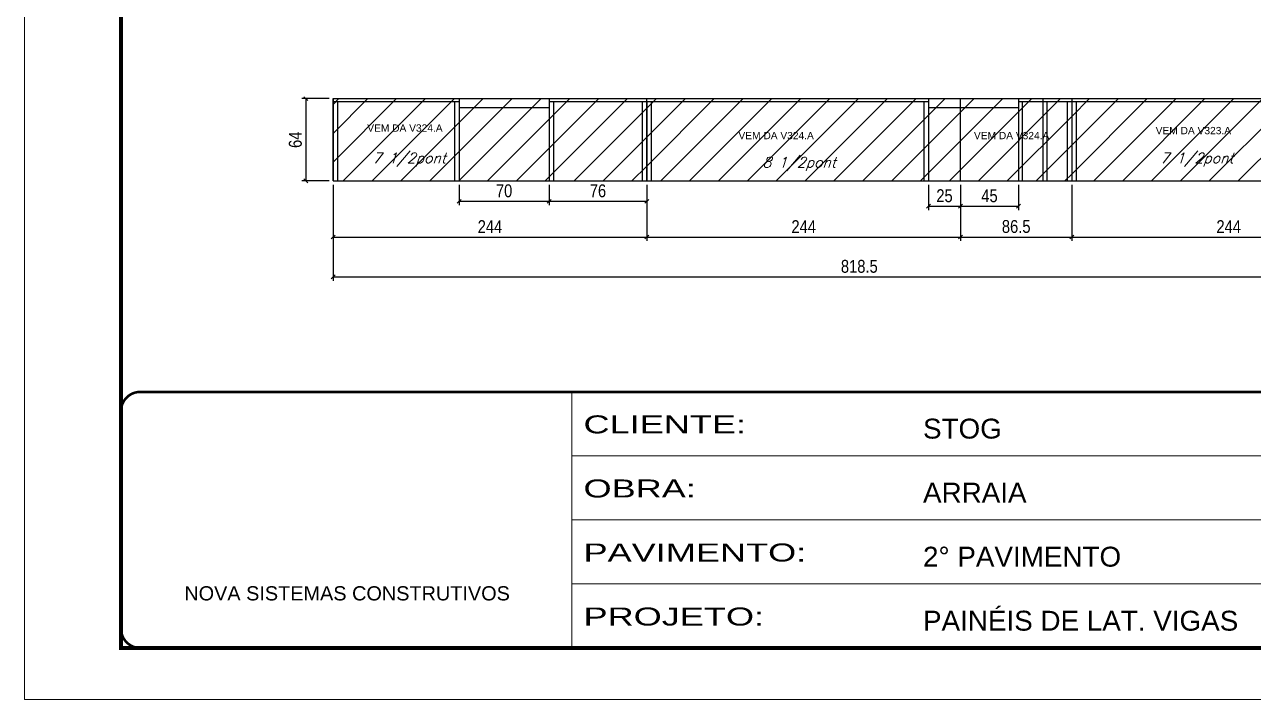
# Model space of a CAD drawing. Extents: x -3394 to 16474, y -5031 to 14397.
# Drawn here: x 7442 to 8398, y 6455 to 6980 of the extents above; entities that cross this region are included whole.
import ezdxf

# ---------------------------------------------------------------- set-up
doc = ezdxf.new("R2010")
doc.units = 0
doc.linetypes.add('CONTINUO', pattern=[0])
doc.linetypes.add('DASHED', pattern=[0.75, 0.5, -0.25])
doc.layers.get('0').update_dxf_attribs({"linetype": 'CONTINUOUS'})
doc.layers.get('Defpoints').update_dxf_attribs({"linetype": 'CONTINUOUS'})
for name, color, linetype in [('COTA', 241, 'CONTINUOUS'), ('NOMENCLATURA', 7, 'CONTINUOUS'), ('Painéis', 200, 'CONTINUOUS'), ('SARR_2.2x7', 40, 'CONTINUOUS'), ('SARR_3.5x7', 81, 'CONTINUOUS'), ('texto', 7, 'CONTINUOUS')]:
    doc.layers.add(name, color=color, linetype=linetype)
for name, color, linetype, lineweight in [('Folhas', 255, 'CONTINUOUS', 9), ('REAPROVEITAMENTO', 251, 'CONTINUOUS', 9), ('SARRAFO DE PRESSAO', 251, 'DASHED', 9)]:
    doc.layers.add(name, color=color, linetype=linetype, lineweight=lineweight)
doc.styles.add('ARIAL', font='arial.ttf')
doc.styles.add('COTA TECNICA', font='techl___.ttf', dxfattribs={"height": 10})
doc.styles.add('ROMANS', font='romans.shx')
doc.styles.add('Tecnologia', font='')
doc.styles.get('Tecnologia').set_extended_font_data('Forgotten Futurist')
doc.dimstyles.new('PAINEL', dxfattribs={"dimtxt": 10, "dimasz": 3, "dimexe": 3, "dimexo": 3, "dimgap": 3, "dimtad": 1, "dimdec": 1, "dimzin": 12, "dimdsep": 46, "dimtxsty": 'COTA TECNICA', "dimblk1": 'OBLIQUE', "dimblk2": 'OBLIQUE', "dimsah": 1, "dimcen": 0.9, "dimclrd": 4, "dimclre": 4, "dimclrt": 240, "dimadec": 1, "dimazin": 3, "dimtfac": 1, "dimtdec": 1, "dimtmove": 0, "dimatfit": 3, "dimfxl": 1, "dimtolj": 1, "dimtzin": 12, "dimarcsym": 0})
pattern_1 = [(45, (3170, 1148.575), (-11.22532, 11.22532), [])]

# ---------------------------------------------------------------- blocks, each defined once
blk = doc.blocks.new('9999999999')
at = {"color": 30, "linetype": 'CONTINUO'}
for p, q in [((98564.56, 34230.21), (98564.56, 34429.45)), ((98564.56, 34379.64), (99583.98, 34379.64)), ((98564.56, 34329.83), (99487.98, 34329.83)), ((98564.56, 34280.02), (99487.98, 34280.02))]:
    blk.add_line(p, q, dxfattribs=at)
at = {"color": 30, "linetype": 'CONTINUO', "const_width": 2}
blk.add_lwpolyline([(99583.98, 34230.21), (99583.98, 34414.45, 0.414214), (99568.98, 34429.45), (98228.98, 34429.45, 0.414214), (98213.98, 34414.45), (98213.98, 34245.21, 0.414214), (98228.98, 34230.21), (99583.98, 34230.21)], format="xyb", dxfattribs=at)
at = {"layer": 'Folhas'}
blk.add_lwpolyline([(98138.98, 34190.21), (99623.98, 34190.21), (99623.98, 35240.21), (98138.98, 35240.21)], close=True, dxfattribs=at)
at = {"layer": 'Folhas', "color": 30, "const_width": 3}
blk.add_lwpolyline([(98213.98, 34230.21), (99583.98, 34230.21), (99583.98, 35200.21), (98213.98, 35200.21)], close=True, dxfattribs=at)
at = {"color": 7, "linetype": 'Continuous', "ltscale": 5, "style": 'ARIAL'}
for s, height, p in [('STOG', 15.483, (98837.68, 34393.13)), ('ARRAIA', 15.483, (98837.68, 34343.32)), ('2° PAVIMENTO', 15.4829, (98837.68, 34293.51)), ('NOVA SISTEMAS CONSTRUTIVOS', 11.0592, (98263.19, 34267.21)), ('PAINÉIS DE LAT. VIGAS', 15.4829, (98837.68, 34243.7))]:
    blk.add_text(s, height=height, dxfattribs=at).set_placement(p)
at = {"layer": 'Folhas', "color": 7, "style": 'Tecnologia', "width": 1.5}
for s, p in [('CLIENTE:', (98573.65, 34397.17)), ('OBRA:', (98573.65, 34347.31)), ('PAVIMENTO:', (98573.65, 34297.5)), ('PROJETO:', (98573.65, 34247.69))]:
    blk.add_text(s, height=14, dxfattribs=at).set_placement(p)
blk = doc.blocks.new('_Oblique')
at = {"color": 0, "linetype": 'ByBlock', "lineweight": -2}
blk.add_line((-0.5, -0.5), (0.5, 0.5), dxfattribs=at)
blk = doc.blocks.new('*D660')
at = {"layer": 'COTA', "color": 4, "linetype": 'ByBlock', "lineweight": -2, "transparency": 16777216}
for p, q in [((7682.12, 6855.48), (7682.12, 6811.83)), ((7926.12, 6855.48), (7926.12, 6811.83)), ((7682.12, 6814.83), (7926.12, 6814.83))]:
    blk.add_line(p, q, dxfattribs=at)
at = {"layer": 'Defpoints', "color": 0, "linetype": 'ByBlock', "transparency": 16777216}
for p in [(7682.12, 6858.48), (7926.12, 6858.48), (7926.12, 6814.83)]:
    blk.add_point(p, dxfattribs=at)
at = {"layer": 'COTA', "color": 4, "linetype": 'ByBlock', "lineweight": -2, "transparency": 16777216, "xscale": 3, "yscale": 3, "zscale": 3, "rotation": 180}
blk.add_blockref('_Oblique', (7682.12, 6814.83), dxfattribs=at)
at = {"layer": 'COTA', "color": 4, "linetype": 'ByBlock', "lineweight": -2, "transparency": 16777216, "xscale": 3, "yscale": 3, "zscale": 3}
blk.add_blockref('_Oblique', (7926.12, 6814.83), dxfattribs=at)
at = {"layer": 'COTA', "color": 240, "linetype": 'ByBlock', "transparency": 16777216, "insert": (7804.12, 6822.9), "char_height": 10, "attachment_point": 5, "style": 'COTA TECNICA'}
blk.add_mtext('\\A1;244', dxfattribs=at)
blk = doc.blocks.new('*D661')
at = {"layer": 'COTA', "color": 4, "linetype": 'ByBlock', "lineweight": -2, "transparency": 16777216}
for p, q in [((7926.12, 6855.48), (7926.12, 6811.83)), ((8170.12, 6855.48), (8170.12, 6811.83)), ((7926.12, 6814.83), (8170.12, 6814.83))]:
    blk.add_line(p, q, dxfattribs=at)
at = {"layer": 'Defpoints', "color": 0, "linetype": 'ByBlock', "transparency": 16777216}
for p in [(7926.12, 6858.48), (8170.12, 6858.48), (8170.12, 6814.83)]:
    blk.add_point(p, dxfattribs=at)
at = {"layer": 'COTA', "color": 4, "linetype": 'ByBlock', "lineweight": -2, "transparency": 16777216, "xscale": 3, "yscale": 3, "zscale": 3, "rotation": 180}
blk.add_blockref('_Oblique', (7926.12, 6814.83), dxfattribs=at)
at = {"layer": 'COTA', "color": 4, "linetype": 'ByBlock', "lineweight": -2, "transparency": 16777216, "xscale": 3, "yscale": 3, "zscale": 3}
blk.add_blockref('_Oblique', (8170.12, 6814.83), dxfattribs=at)
at = {"layer": 'COTA', "color": 240, "linetype": 'ByBlock', "transparency": 16777216, "insert": (8048.12, 6822.9), "char_height": 10, "attachment_point": 5, "style": 'COTA TECNICA'}
blk.add_mtext('\\A1;244', dxfattribs=at)
blk = doc.blocks.new('*D662')
at = {"layer": 'COTA', "color": 4, "linetype": 'ByBlock', "lineweight": -2, "transparency": 16777216}
for p, q in [((7682.12, 6855.48), (7682.12, 6780.83)), ((8500.62, 6855.48), (8500.62, 6780.83)), ((7682.12, 6783.83), (8500.62, 6783.83))]:
    blk.add_line(p, q, dxfattribs=at)
at = {"layer": 'Defpoints', "color": 0, "linetype": 'ByBlock', "transparency": 16777216}
for p in [(7682.12, 6858.48), (8500.62, 6858.48), (8500.62, 6783.83)]:
    blk.add_point(p, dxfattribs=at)
at = {"layer": 'COTA', "color": 4, "linetype": 'ByBlock', "lineweight": -2, "transparency": 16777216, "xscale": 3, "yscale": 3, "zscale": 3, "rotation": 180}
blk.add_blockref('_Oblique', (7682.12, 6783.83), dxfattribs=at)
at = {"layer": 'COTA', "color": 4, "linetype": 'ByBlock', "lineweight": -2, "transparency": 16777216, "xscale": 3, "yscale": 3, "zscale": 3}
blk.add_blockref('_Oblique', (8500.62, 6783.83), dxfattribs=at)
at = {"layer": 'COTA', "color": 240, "linetype": 'ByBlock', "transparency": 16777216, "insert": (8091.37, 6791.97), "char_height": 10, "attachment_point": 5, "style": 'COTA TECNICA'}
blk.add_mtext('\\A1;818.5', dxfattribs=at)
blk = doc.blocks.new('*D663')
at = {"layer": 'COTA', "color": 4, "linetype": 'ByBlock', "lineweight": -2, "transparency": 16777216}
for p, q in [((8256.62, 6855.48), (8256.62, 6811.83)), ((8500.62, 6855.48), (8500.62, 6811.83)), ((8256.62, 6814.83), (8500.62, 6814.83))]:
    blk.add_line(p, q, dxfattribs=at)
at = {"layer": 'Defpoints', "color": 0, "linetype": 'ByBlock', "transparency": 16777216}
for p in [(8256.62, 6858.48), (8500.62, 6858.48), (8500.62, 6814.83)]:
    blk.add_point(p, dxfattribs=at)
at = {"layer": 'COTA', "color": 4, "linetype": 'ByBlock', "lineweight": -2, "transparency": 16777216, "xscale": 3, "yscale": 3, "zscale": 3, "rotation": 180}
blk.add_blockref('_Oblique', (8256.62, 6814.83), dxfattribs=at)
at = {"layer": 'COTA', "color": 4, "linetype": 'ByBlock', "lineweight": -2, "transparency": 16777216, "xscale": 3, "yscale": 3, "zscale": 3}
blk.add_blockref('_Oblique', (8500.62, 6814.83), dxfattribs=at)
at = {"layer": 'COTA', "color": 240, "linetype": 'ByBlock', "transparency": 16777216, "insert": (8378.62, 6822.9), "char_height": 10, "attachment_point": 5, "style": 'COTA TECNICA'}
blk.add_mtext('\\A1;244', dxfattribs=at)
blk = doc.blocks.new('*D664')
at = {"layer": 'COTA', "color": 4, "linetype": 'ByBlock', "lineweight": -2, "transparency": 16777216}
for p, q in [((8170.12, 6855.48), (8170.12, 6811.83)), ((8256.62, 6855.48), (8256.62, 6811.83)), ((8170.12, 6814.83), (8256.62, 6814.83))]:
    blk.add_line(p, q, dxfattribs=at)
at = {"layer": 'Defpoints', "color": 0, "linetype": 'ByBlock', "transparency": 16777216}
for p in [(8170.12, 6858.48), (8256.62, 6858.48), (8256.62, 6814.83)]:
    blk.add_point(p, dxfattribs=at)
at = {"layer": 'COTA', "color": 4, "linetype": 'ByBlock', "lineweight": -2, "transparency": 16777216, "xscale": 3, "yscale": 3, "zscale": 3, "rotation": 180}
blk.add_blockref('_Oblique', (8170.12, 6814.83), dxfattribs=at)
at = {"layer": 'COTA', "color": 4, "linetype": 'ByBlock', "lineweight": -2, "transparency": 16777216, "xscale": 3, "yscale": 3, "zscale": 3}
blk.add_blockref('_Oblique', (8256.62, 6814.83), dxfattribs=at)
at = {"layer": 'COTA', "color": 240, "linetype": 'ByBlock', "transparency": 16777216, "insert": (8213.37, 6822.96), "char_height": 10, "attachment_point": 5, "style": 'COTA TECNICA'}
blk.add_mtext('\\A1;86.5', dxfattribs=at)
blk = doc.blocks.new('*D674')
at = {"layer": 'COTA', "color": 4, "lineweight": -2, "transparency": 16777216}
for p, q in [((7780.12, 6855.48), (7780.12, 6839.63)), ((7850.12, 6855.48), (7850.12, 6839.63)), ((7780.12, 6842.63), (7850.12, 6842.63))]:
    blk.add_line(p, q, dxfattribs=at)
at = {"layer": 'Defpoints', "color": 0, "transparency": 16777216}
for p in [(7780.12, 6858.48), (7850.12, 6858.48), (7850.12, 6842.63)]:
    blk.add_point(p, dxfattribs=at)
at = {"layer": 'COTA', "color": 4, "lineweight": -2, "transparency": 16777216, "xscale": 3, "yscale": 3, "zscale": 3, "rotation": 180}
blk.add_blockref('_Oblique', (7780.12, 6842.63), dxfattribs=at)
at = {"layer": 'COTA', "color": 4, "lineweight": -2, "transparency": 16777216, "xscale": 3, "yscale": 3, "zscale": 3}
blk.add_blockref('_Oblique', (7850.12, 6842.63), dxfattribs=at)
at = {"layer": 'COTA', "color": 240, "transparency": 16777216, "insert": (7815.12, 6850.73), "char_height": 10, "attachment_point": 5, "style": 'COTA TECNICA'}
blk.add_mtext('\\A1;70', dxfattribs=at)
blk = doc.blocks.new('*D675')
at = {"layer": 'COTA', "color": 4, "lineweight": -2, "transparency": 16777216}
for p, q in [((7850.12, 6855.48), (7850.12, 6839.63)), ((7926.12, 6855.48), (7926.12, 6839.63)), ((7850.12, 6842.63), (7926.12, 6842.63))]:
    blk.add_line(p, q, dxfattribs=at)
at = {"layer": 'Defpoints', "color": 0, "transparency": 16777216}
for p in [(7850.12, 6858.48), (7926.12, 6858.48), (7926.12, 6842.63)]:
    blk.add_point(p, dxfattribs=at)
at = {"layer": 'COTA', "color": 4, "lineweight": -2, "transparency": 16777216, "xscale": 3, "yscale": 3, "zscale": 3, "rotation": 180}
blk.add_blockref('_Oblique', (7850.12, 6842.63), dxfattribs=at)
at = {"layer": 'COTA', "color": 4, "lineweight": -2, "transparency": 16777216, "xscale": 3, "yscale": 3, "zscale": 3}
blk.add_blockref('_Oblique', (7926.12, 6842.63), dxfattribs=at)
at = {"layer": 'COTA', "color": 240, "transparency": 16777216, "insert": (7888.12, 6850.73), "char_height": 10, "attachment_point": 5, "style": 'COTA TECNICA'}
blk.add_mtext('\\A1;76', dxfattribs=at)
blk = doc.blocks.new('*D676')
at = {"layer": 'COTA', "color": 4, "lineweight": -2, "transparency": 16777216}
for p, q in [((8145.12, 6855.48), (8145.12, 6835.78)), ((8170.12, 6855.48), (8170.12, 6835.78)), ((8145.12, 6838.78), (8170.12, 6838.78))]:
    blk.add_line(p, q, dxfattribs=at)
at = {"layer": 'Defpoints', "color": 0, "transparency": 16777216}
for p in [(8145.12, 6858.48), (8170.12, 6858.48), (8170.12, 6838.78)]:
    blk.add_point(p, dxfattribs=at)
at = {"layer": 'COTA', "color": 4, "lineweight": -2, "transparency": 16777216, "xscale": 3, "yscale": 3, "zscale": 3, "rotation": 180}
blk.add_blockref('_Oblique', (8145.12, 6838.78), dxfattribs=at)
at = {"layer": 'COTA', "color": 4, "lineweight": -2, "transparency": 16777216, "xscale": 3, "yscale": 3, "zscale": 3}
blk.add_blockref('_Oblique', (8170.12, 6838.78), dxfattribs=at)
at = {"layer": 'COTA', "color": 240, "transparency": 16777216, "insert": (8157.62, 6846.89), "char_height": 10, "attachment_point": 5, "style": 'COTA TECNICA'}
blk.add_mtext('\\A1;25', dxfattribs=at)
blk = doc.blocks.new('*D677')
at = {"layer": 'COTA', "color": 4, "lineweight": -2, "transparency": 16777216}
for p, q in [((8170.12, 6855.48), (8170.12, 6835.78)), ((8215.12, 6855.48), (8215.12, 6835.78)), ((8170.12, 6838.78), (8215.12, 6838.78))]:
    blk.add_line(p, q, dxfattribs=at)
at = {"layer": 'Defpoints', "color": 0, "transparency": 16777216}
for p in [(8170.12, 6858.48), (8215.12, 6858.48), (8215.12, 6838.78)]:
    blk.add_point(p, dxfattribs=at)
at = {"layer": 'COTA', "color": 4, "lineweight": -2, "transparency": 16777216, "xscale": 3, "yscale": 3, "zscale": 3, "rotation": 180}
blk.add_blockref('_Oblique', (8170.12, 6838.78), dxfattribs=at)
at = {"layer": 'COTA', "color": 4, "lineweight": -2, "transparency": 16777216, "xscale": 3, "yscale": 3, "zscale": 3}
blk.add_blockref('_Oblique', (8215.12, 6838.78), dxfattribs=at)
at = {"layer": 'COTA', "color": 240, "transparency": 16777216, "insert": (8192.62, 6846.89), "char_height": 10, "attachment_point": 5, "style": 'COTA TECNICA'}
blk.add_mtext('\\A1;45', dxfattribs=at)
blk = doc.blocks.new('*D681')
at = {"layer": 'COTA', "color": 4, "lineweight": -2, "transparency": 16777216}
for p, q in [((7679.12, 6922.48), (7657.91, 6922.48)), ((7660.91, 6922.48), (7660.91, 6858.48)), ((7679.12, 6858.48), (7657.91, 6858.48))]:
    blk.add_line(p, q, dxfattribs=at)
at = {"layer": 'Defpoints', "color": 0, "transparency": 16777216}
for p in [(7682.12, 6922.48), (7660.91, 6858.48), (7682.12, 6858.48)]:
    blk.add_point(p, dxfattribs=at)
at = {"layer": 'COTA', "color": 4, "lineweight": -2, "transparency": 16777216, "xscale": 3, "yscale": 3, "zscale": 3}
for p, rotation in [((7660.91, 6922.48), 90), ((7660.91, 6858.48), 270)]:
    blk.add_blockref('_Oblique', p, dxfattribs=dict(at, rotation=rotation))
at = {"layer": 'COTA', "color": 240, "transparency": 16777216, "insert": (7652.81, 6890.48), "char_height": 10, "attachment_point": 5, "rotation": 90, "style": 'COTA TECNICA'}
blk.add_mtext('\\A1;64', dxfattribs=at)

msp = doc.modelspace()

# ---------------------------------------------------------------- hatches: boundary and pattern name
at = {"layer": 'REAPROVEITAMENTO', "linetype": 'Continuous'}
h = msp.add_hatch(dxfattribs=at)
h.set_pattern_fill('ANSI31', color=256, scale=5)
h.set_pattern_definition(pattern_1)
h.paths.add_polyline_path([(7926.12, 6858.48), (7926.12, 6922.48), (7682.12, 6922.48), (7682.12, 6858.48)])
h = msp.add_hatch(dxfattribs=at)
h.set_pattern_fill('ANSI31', color=256, scale=5)
h.set_pattern_definition(pattern_1)
h.paths.add_polyline_path([(8170.12, 6858.48), (8170.12, 6922.48), (7926.12, 6922.48), (7926.12, 6858.48)])
h = msp.add_hatch(dxfattribs=at)
h.set_pattern_fill('ANSI31', color=256, scale=5)
h.set_pattern_definition(pattern_1)
h.paths.add_polyline_path([(8170.12, 6922.48), (8170.12, 6858.48), (8256.62, 6858.48), (8256.62, 6922.48)])
h = msp.add_hatch(dxfattribs=at)
h.set_pattern_fill('ANSI31', color=256, scale=5)
h.set_pattern_definition(pattern_1)
h.paths.add_polyline_path([(8500.62, 6858.48), (8500.62, 6922.48), (8256.62, 6922.48), (8256.62, 6858.48)])

# ---------------------------------------------------------------- linework, layer by layer
at = {"layer": 'Painéis', "linetype": 'ByBlock'}
for p, q in [((7682.12, 6922.48), (8500.62, 6922.48)), ((7682.12, 6858.48), (7682.12, 6922.48)), ((7926.12, 6858.48), (7926.12, 6922.48)), ((8170.12, 6858.48), (8170.12, 6922.48)), ((7682.12, 6858.48), (8500.62, 6858.48))]:
    msp.add_line(p, q, dxfattribs=at)
at = {"layer": 'Painéis'}
msp.add_line((8256.62, 6922.48), (8256.62, 6858.48), dxfattribs=at)
at = {"layer": 'SARR_2.2x7', "linetype": 'Continuous'}
for p, q in [((7682.12, 6920.28), (7780.12, 6920.28)), ((7850.12, 6920.28), (7926.12, 6920.28)), ((7926.12, 6920.28), (8145.12, 6920.28)), ((8215.12, 6920.28), (8256.62, 6920.28)), ((8256.62, 6920.28), (8434.62, 6920.28)), ((7780.12, 6915.48), (7850.12, 6915.48)), ((8145.12, 6915.48), (8215.12, 6915.48))]:
    msp.add_line(p, q, dxfattribs=at)
at = {"layer": 'SARR_3.5x7'}
for p, q in [((7682.12, 6922.48), (7682.12, 6858.48)), ((7685.62, 6920.28), (7685.62, 6858.48)), ((7776.62, 6920.28), (7776.62, 6858.48)), ((7780.12, 6922.48), (7780.12, 6858.48)), ((7850.12, 6922.48), (7850.12, 6858.48)), ((7853.62, 6920.28), (7853.62, 6858.48)), ((7922.62, 6920.28), (7922.62, 6858.48)), ((7926.12, 6920.28), (7926.12, 6858.48)), ((7929.62, 6920.28), (7929.62, 6858.48)), ((8141.62, 6920.28), (8141.62, 6858.48)), ((8145.12, 6922.48), (8145.12, 6858.48)), ((8215.12, 6922.48), (8215.12, 6858.48)), ((8218.12, 6920.28), (8218.12, 6858.48)), ((8234.15, 6922.48), (8234.15, 6858.48)), ((8237.15, 6920.28), (8237.15, 6858.48)), ((8253.12, 6920.28), (8253.12, 6858.48)), ((8256.62, 6920.28), (8256.62, 6858.48)), ((8260.12, 6920.28), (8260.12, 6858.48)), ((7682.12, 6858.48), (7685.62, 6858.48)), ((7922.62, 6858.48), (7926.12, 6858.48)), ((7926.12, 6858.48), (7929.62, 6858.48)), ((8166.62, 6858.48), (8170.12, 6858.48)), ((8170.12, 6858.48), (8173.62, 6858.48))]:
    msp.add_line(p, q, dxfattribs=at)

# ---------------------------------------------------------------- block references
at = {"layer": 'SARRAFO DE PRESSAO', "color": 6, "linetype": 'ByBlock'}
msp.add_blockref('9999999999', (-90696.77, -27735.1), dxfattribs=at)

# ---------------------------------------------------------------- texts
at = {"layer": 'NOMENCLATURA', "linetype": 'Continuous', "style": 'ARIAL'}
for s, p in [('VEM DA V324.A', (7708.71, 6896.77)), ('VEM DA V323.A', (8321.85, 6894.8)), ('VEM DA V324.A', (7997.4, 6890.91)), ('VEM DA V324.A', (8180.51, 6890.91))]:
    msp.add_text(s, height=5.6753, dxfattribs=at).set_placement(p)
at = {"layer": 'texto', "color": 2, "char_height": 8, "attachment_point": 5, "style": 'ROMANS'}
for s, insert in [('{\\Q19;\\C256;7 1/2pont}', (7741.32, 6875.05)), ('{\\Q19;\\C256;7 1/2pont}', (8353.84, 6874.97)), ('{\\Q19;\\C256;8 1/2pont}', (8044.62, 6871.7))]:
    msp.add_mtext(s, dxfattribs=dict(at, insert=insert))

# ---------------------------------------------------------------- dimensions: what is measured, and where the dimension line sits
at = {"layer": 'COTA'}
dim = msp.add_linear_dim(base=(7660.91, 6858.48), p1=(7682.12, 6922.48), p2=(7682.12, 6858.48), angle=90, dimstyle='PAINEL', dxfattribs=at)
dim.commit()
dim.dimension.update_dxf_attribs({"geometry": '*D681', "text_midpoint": (7652.81, 6890.48)})
at = {"layer": 'COTA', "linetype": 'ByBlock'}
for base, p1, p2, picture, middle in [((7926.12, 6814.83), (7682.12, 6858.48), (7926.12, 6858.48), '*D660', (7804.12, 6822.9)), ((8500.62, 6783.83), (7682.12, 6858.48), (8500.62, 6858.48), '*D662', (8091.37, 6791.97)), ((8256.62, 6814.83), (8170.12, 6858.48), (8256.62, 6858.48), '*D664', (8213.37, 6822.96)), ((8500.62, 6814.83), (8256.62, 6858.48), (8500.62, 6858.48), '*D663', (8378.62, 6822.9))]:
    dim = msp.add_linear_dim(base=base, p1=p1, p2=p2, dimstyle='PAINEL', dxfattribs=at)
    dim.commit()
    dim.dimension.update_dxf_attribs({"geometry": picture, "text_midpoint": middle})
at = {"layer": 'COTA'}
for base, p1, p2, picture, middle in [((7850.12, 6842.63), (7780.12, 6858.48), (7850.12, 6858.48), '*D674', (7815.12, 6850.73)), ((8170.12, 6838.78), (8145.12, 6858.48), (8170.12, 6858.48), '*D676', (8157.62, 6846.89))]:
    dim = msp.add_linear_dim(base=base, p1=p1, p2=p2, dimstyle='PAINEL', dxfattribs=at)
    dim.commit()
    dim.dimension.update_dxf_attribs({"geometry": picture, "text_midpoint": middle})
for base, p1, p2, picture, middle in [((7926.12, 6842.63), (7850.12, 6858.48), (7926.12, 6858.48), '*D675', (7888.12, 6850.73)), ((8215.12, 6838.78), (8170.12, 6858.48), (8215.12, 6858.48), '*D677', (8192.62, 6846.89))]:
    dim = msp.add_linear_dim(base=base, p1=p1, p2=p2, dimstyle='PAINEL', override={"dimtmove": 1}, dxfattribs=at)
    dim.commit()
    dim.dimension.update_dxf_attribs({"geometry": picture, "text_midpoint": middle})
at = {"layer": 'COTA', "linetype": 'ByBlock'}
dim = msp.add_linear_dim(base=(8170.12, 6814.83), p1=(7926.12, 6858.48), p2=(8170.12, 6858.48), dimstyle='PAINEL', override={"dimtmove": 1}, dxfattribs=at)
dim.commit()
dim.dimension.update_dxf_attribs({"geometry": '*D661', "text_midpoint": (8048.12, 6822.9)})

doc.saveas('drawing.dxf')
